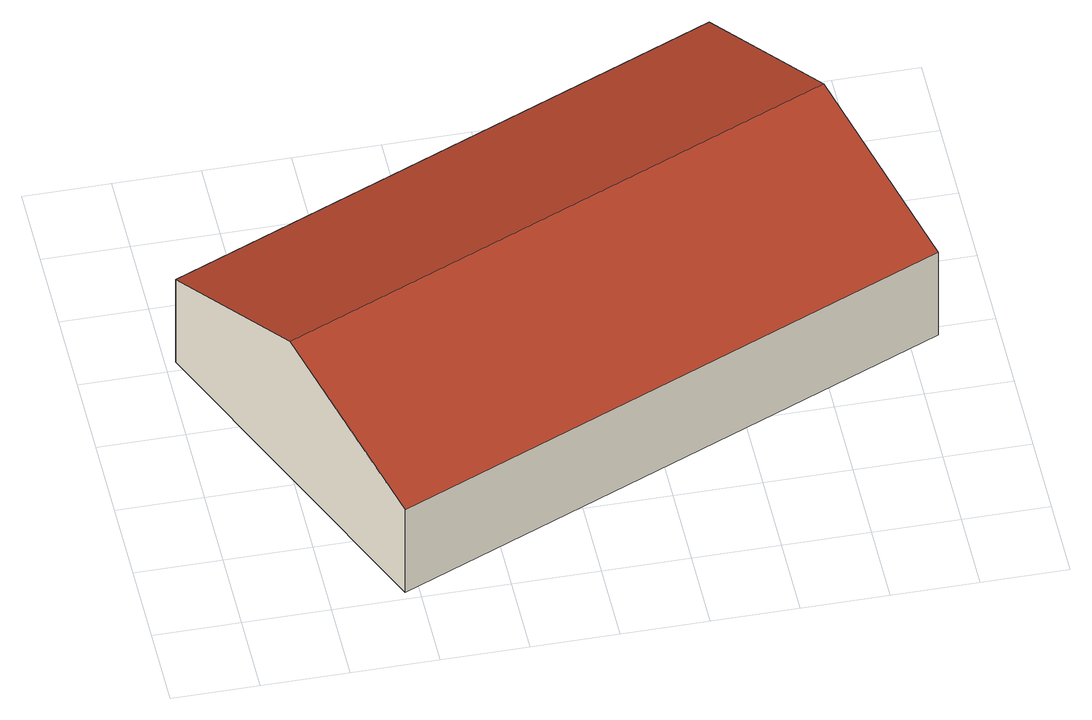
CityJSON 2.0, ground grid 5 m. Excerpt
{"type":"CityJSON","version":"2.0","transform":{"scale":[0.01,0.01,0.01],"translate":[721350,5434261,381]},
"CityObjects":{
"building1":{"type":"Building","attributes":{"Gemeindeschluessel":"09375181","HoeheDach":"391.726","HoeheGrund":"381.422","Methode":"2000","NiedrigsteTraufeDesGebaeudes":"387.669","Geometrietyp2DReferenz":"3000","measuredHeight":10.3,"function":"31001_2000","roofType":"3100","storeysAboveGround":1},"geometry":[{"type":"Solid","lod":"2","boundaries":[[[[0,1,2,3]],[[4,5,6,7,8,9]],[[9,10,11,4]],[[5,4,11,0,3,6]],[[11,10,1,0]],[[6,3,2,7]],[[8,1,10,9]],[[7,2,1,8]]]],"semantics":{"surfaces":[{"type":"RoofSurface","Dachneigung":"69.678","Dachorientierung":"336.921","Flaeche":"412.141","Z_MAX":"10.304","Z_MAX_ASL":"391.726","Z_MIN":"6.247","Z_MIN_ASL":"387.669"},{"type":"GroundSurface","Flaeche":"773.278","Z_MAX":"0.000","Z_MAX_ASL":"381.422","Z_MIN":"-0.000","Z_MIN_ASL":"381.422"},{"type":"WallSurface","Flaeche":"220.597","Z_MAX":"6.248","Z_MAX_ASL":"387.670","Z_MIN":"0.000","Z_MIN_ASL":"381.422"},{"type":"WallSurface","Flaeche":"181.324","Z_MAX":"10.304","Z_MAX_ASL":"391.726","Z_MIN":"-0.000","Z_MIN_ASL":"381.422"},{"type":"RoofSurface","Dachneigung":"69.690","Dachorientierung":"156.914","Flaeche":"412.432","Z_MAX":"10.304","Z_MAX_ASL":"391.726","Z_MIN":"6.248","Z_MIN_ASL":"387.670"},{"type":"WallSurface","Flaeche":"220.508","Z_MAX":"6.249","Z_MAX_ASL":"387.671","Z_MIN":"0.000","Z_MIN_ASL":"381.422"},{"type":"WallSurface","Flaeche":"90.690","Z_MAX":"10.303","Z_MAX_ASL":"391.725","Z_MIN":"0.000","Z_MIN_ASL":"381.422"},{"type":"WallSurface","Flaeche":"90.585","Z_MAX":"10.303","Z_MAX_ASL":"391.725","Z_MIN":"0.000","Z_MIN_ASL":"381.422"}],"values":[[0,1,2,3,4,5,6,7]]}}]}
},
"vertices":[
[490,1060,1073],[3737,2444,1073],[3308,3451,667],[61,2068,667],[919,52,42],[490,1060,42],[61,2068,42],[3308,3451,42],[3737,2444,42],[4167,1436,42],[4167,1436,667],[919,52,667]
]}
